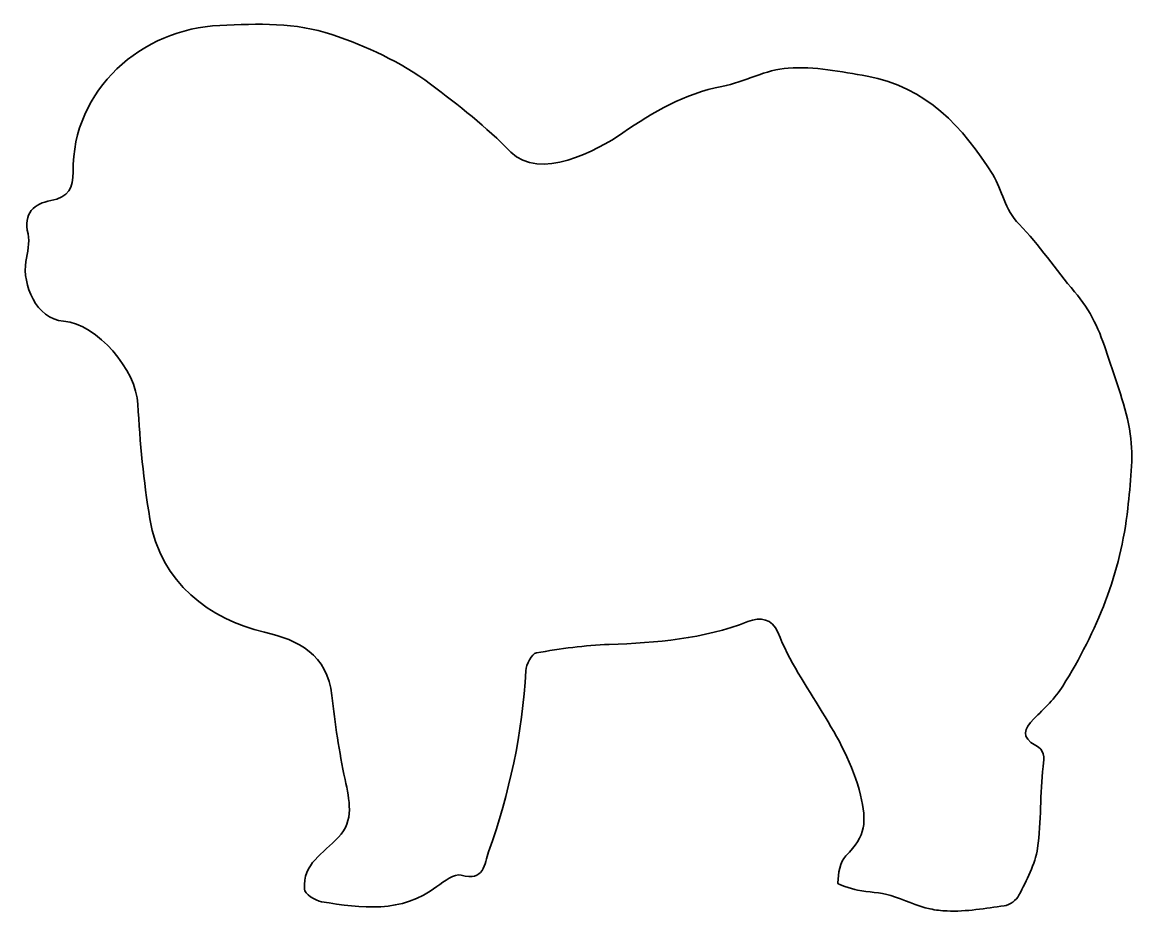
# Model space of a CAD drawing. Header units: inches. Extents: x 264 to 540, y -415 to -194.
import ezdxf

# ---------------------------------------------------------------- set-up
doc = ezdxf.new("R2010")
doc.units = ezdxf.units.IN
doc.header["$MEASUREMENT"] = 0
doc.layers.add('Layer 1', color=7, linetype='Continuous')

# ---------------------------------------------------------------- blocks, each defined once
blk = doc.blocks.new('block 3')
at = {"layer": 'Layer 1', "color": 7, "lineweight": 35, "true_color": 0xffffff}
blk.add_open_spline([(493.48, -414.3), (492.05, -414.23), (490.63, -414.08), (489.26, -413.78), (485.99, -413.09), (482.75, -411.41), (479.53, -410.45), (476.9, -409.67), (474.04, -409.69), (471.33, -409.11), (469.56, -408.73), (466.39, -407.85), (466.42, -407.32), (466.52, -405.03), (466.92, -402.12), (468.41, -400.65), (473.42, -395.68), (473.62, -392.21), (472.04, -385.59), (468.4, -370.42), (457.15, -359.32), (451.58, -345.26), (450.24, -341.89), (447.21, -341.43), (444.18, -342.61), (433.11, -346.93), (421.54, -347.84), (409.82, -348.27), (403.79, -348.5), (397.75, -349.3), (391.8, -350.37), (390.67, -350.57), (389.26, -353.2), (389.18, -354.77), (388.37, -370.22), (385.11, -385.15), (379.97, -399.67), (378.95, -402.55), (378.92, -407.14), (373.16, -405.43), (371.57, -404.96), (368.95, -406.92), (367.18, -408.26), (358.35, -414.99), (348.47, -413.57), (338.63, -412.01), (337, -411.76), (334.42, -410.03), (334.36, -408.87), (333.98, -402.49), (338.93, -400.13), (342.82, -396.01), (346.71, -391.91), (345.5, -386.8), (344.42, -381.73), (342.97, -374.87), (341.93, -367.9), (341.17, -360.94), (340.06, -350.78), (332.92, -347.19), (324.46, -345.22), (310.99, -342.09), (298.73, -333.08), (296.1, -317.14), (294.55, -307.77), (293.62, -298.26), (293.14, -288.78), (292.72, -280.33), (283.15, -268.88), (274.73, -268.19), (267.9, -267.62), (264.49, -259.15), (265.39, -253.42), (265.75, -251.15), (266.43, -248.7), (265.92, -246.59), (264.64, -241.42), (267.51, -239.05), (271.57, -238.32), (276.04, -237.51), (277.14, -235.15), (277.09, -231.17), (276.86, -210.73), (294.17, -195.76), (313.4, -194.92), (322.9, -194.51), (332.21, -194.14), (341.18, -197.21), (349.81, -200.16), (358.01, -203.81), (365.57, -209.48), (372.6, -214.75), (379.33, -220.01), (385.5, -226.3), (392.5, -233.43), (406.74, -226.08), (413.2, -221.56), (420.7, -216.3), (428.52, -211.84), (437.75, -210.04), (443.31, -208.96), (448.62, -205.83), (454.16, -205.48), (460.6, -205.07), (467.24, -206.35), (473.68, -207.51), (488.26, -210.13), (497.45, -220.11), (504.8, -231.9), (507.2, -235.77), (507.69, -240.55), (511.31, -244.19), (516.37, -249.28), (520.33, -255.46), (525.05, -260.92), (528.99, -265.48), (531.36, -270.74), (533.12, -276.35), (535.18, -282.91), (537.9, -289.39), (538.85, -296.12), (539.7, -302.12), (538.84, -308.44), (538.2, -314.56), (536.53, -330.54), (530.56, -345.05), (522.14, -358.57), (520.26, -361.6), (517.51, -364.14), (514.97, -366.71), (512.49, -369.22), (511.7, -371.29), (515.45, -373.3), (517.57, -374.44), (517.6, -376.02), (517.27, -378.54), (516.4, -385.23), (516.88, -392.1), (515.89, -398.76), (515.29, -402.79), (513.12, -406.65), (511.28, -410.4), (510.69, -411.62), (508.96, -412.82), (507.6, -413.02), (503.11, -413.65), (498.19, -414.5), (493.48, -414.3)], degree=3, knots=[0, 0, 0, 0, 1, 1, 1, 2, 2, 2, 3, 3, 3, 4, 4, 4, 5, 5, 5, 6, 6, 6, 7, 7, 7, 8, 8, 8, 9, 9, 9, 10, 10, 10, 11, 11, 11, 12, 12, 12, 13, 13, 13, 14, 14, 14, 15, 15, 15, 16, 16, 16, 17, 17, 17, 18, 18, 18, 19, 19, 19, 20, 20, 20, 21, 21, 21, 22, 22, 22, 23, 23, 23, 24, 24, 24, 25, 25, 25, 26, 26, 26, 27, 27, 27, 28, 28, 28, 29, 29, 29, 30, 30, 30, 31, 31, 31, 32, 32, 32, 33, 33, 33, 34, 34, 34, 35, 35, 35, 36, 36, 36, 37, 37, 37, 38, 38, 38, 39, 39, 39, 40, 40, 40, 41, 41, 41, 42, 42, 42, 43, 43, 43, 44, 44, 44, 45, 45, 45, 46, 46, 46, 47, 47, 47, 48, 48, 48, 49, 49, 49, 49], dxfattribs=at)
blk = doc.blocks.new('block 2')
at = {"layer": 'Layer 1'}
blk.add_blockref('block 3', (0, 0), dxfattribs=at)

msp = doc.modelspace()

# ---------------------------------------------------------------- block references
at = {"layer": 'Layer 1'}
msp.add_blockref('block 2', (0, 0), dxfattribs=at)

doc.saveas('drawing.dxf')
